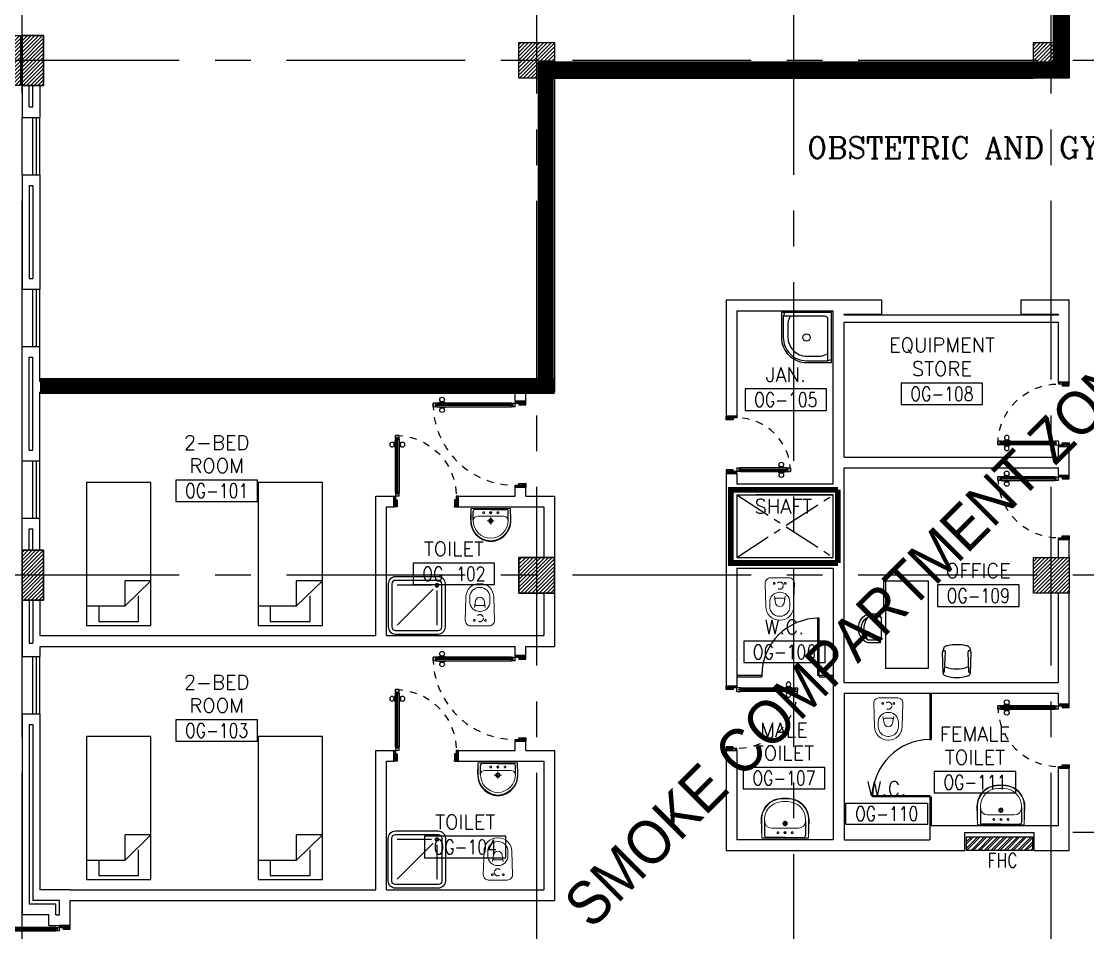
# Model space of a CAD drawing. Extents: x 276011.4 to 276105.3, y 57291.9 to 57371.4.
# Drawn here: x 276062.41 to 276077.32, y 57308.16 to 57320.91 of the extents above; entities that cross this region are included whole.
import ezdxf
from ezdxf.enums import TextEntityAlignment as Align

# ---------------------------------------------------------------- set-up
doc = ezdxf.new("R2010")
doc.units = 0
doc.header["$MEASUREMENT"] = 0
for name, pattern in [('CENTER2', [1.125, 0.75, -0.125, 0.125, -0.125]), ('CENTERX2', [4, 2.5, -0.5, 0.5, -0.5]), ('DASHED', [0.75, 0.5, -0.25]), ('HIDDEN', [0.375, 0.25, -0.125]), ('HIDDEN2', [0.1875, 0.125, -0.0625])]:
    doc.linetypes.add(name, pattern=pattern)
doc.layers.get('0').update_dxf_attribs({"linetype": 'CONTINUOUS'})
for name, color, linetype in [('AXES', 11, 'CENTERX2'), ('COL', 5, 'CONTINUOUS'), ('DOOR', 7, 'CONTINUOUS'), ('FHC', 2, 'CONTINUOUS'), ('FireCompart', 7, 'DASHED'), ('firezone', 4, 'CONTINUOUS'), ('FIX', 3, 'CONTINUOUS'), ('FMCHAIR', 5, 'CONTINUOUS'), ('FMDESK', 4, 'CONTINUOUS'), ('FUR', 4, 'CONTINUOUS'), ('HAT', 8, 'CONTINUOUS'), ('INSUL', 4, 'CONTINUOUS'), ('NON-MEDICAL', 5, 'CONTINUOUS'), ('PART', 9, 'CONTINUOUS'), ('RM-BOX', 4, 'CONTINUOUS'), ('RM-NAME', 2, 'CONTINUOUS'), ('RM-NO', 2, 'CONTINUOUS'), ('SHAFT', 3, 'CONTINUOUS'), ('TXT1', 2, 'CONTINUOUS'), ('WALL', 2, 'CONTINUOUS'), ('WIN', 3, 'CONTINUOUS')]:
    doc.layers.add(name, color=color, linetype=linetype)
doc.styles.add('ROMANC', font='romanc', dxfattribs={"height": 0.1})
doc.styles.add('ROMANS', font='ROMANS.shx', dxfattribs={"width": 0.6})
doc.styles.get("Standard").update_dxf_attribs({"font": 'TXT.shx'})
doc.styles.add('TTXT', font='swisse.ttf', dxfattribs={"width": 0.6})
doc.linetypes.add('SMOKE', pattern='A,0.5,-0.2,["SMOKE",Standard,S=0.1,R=0,X=-0.1,Y=-0.05],-0.5', length=1.2)

# ---------------------------------------------------------------- blocks, each defined once
blk = doc.blocks.new('*X607')
at = {"color": 0}
for p, q in [((227929, 132681), (228397, 133150)), ((227929, 132734), (228344, 133150)), ((227929, 132787), (228291, 133150)), ((227929, 132840), (228238, 133150)), ((227929, 132893), (228185, 133150)), ((227929, 132946), (228132, 133150)), ((227929, 132999), (228079, 133150)), ((227929, 133053), (228026, 133150)), ((227929, 133106), (227973, 133150)), ((227950, 132650), (228429, 133128)), ((228003, 132650), (228429, 133075)), ((228056, 132650), (228429, 133022)), ((228109, 132650), (228429, 132969)), ((228162, 132650), (228429, 132916)), ((228215, 132650), (228429, 132863)), ((228268, 132650), (228429, 132810)), ((228321, 132650), (228429, 132757)), ((228374, 132650), (228429, 132704))]:
    blk.add_line(p, q, dxfattribs=at)
blk = doc.blocks.new('COL50')
at = {"layer": 'COL'}
blk.add_lwpolyline([(-250, 250), (-250, -250), (250, -250), (250, 250)], close=True, dxfattribs=at)
blk = doc.blocks.new('*X603')
at = {"color": 0}
for p, q in [((227929, 139894), (228385, 140350)), ((227929, 139947), (228331, 140350)), ((227929, 140000), (228278, 140350)), ((227929, 140053), (228225, 140350)), ((227929, 140106), (228172, 140350)), ((227929, 140159), (228119, 140350)), ((227929, 140212), (228066, 140350)), ((227929, 140265), (228013, 140350)), ((227929, 140318), (227960, 140350)), ((227938, 139850), (228429, 140341)), ((227991, 139850), (228429, 140288)), ((228044, 139850), (228429, 140235)), ((228097, 139850), (228429, 140182)), ((228150, 139850), (228429, 140129)), ((228203, 139850), (228429, 140076)), ((228256, 139850), (228429, 140023)), ((228309, 139850), (228429, 139969)), ((228362, 139850), (228429, 139916)), ((228415, 139850), (228429, 139863))]:
    blk.add_line(p, q, dxfattribs=at)
blk = doc.blocks.new('DESK-O')
for p, q in [((0, 0), (1, 0)), ((0, -1), (0, 0)), ((1, 0), (1, -1)), ((1, -1), (0, -1)), ((1, -1.05), (0.65, -1.05))]:
    blk.add_line(p, q)
blk = doc.blocks.new('RM1')
at = {"layer": 'RM-BOX'}
blk.add_lwpolyline([(570, -200), (-570, -200), (-570, -500), (570, -500)], close=True, dxfattribs=at)
at = {"layer": 'RM-NAME', "style": 'ROMANS'}
for tag, p in [('ROOMNAME1', (0, 324)), ('ROOMNAME2', (0, 0))]:
    blk.add_attdef(tag, text='', height=200, dxfattribs=at).set_placement(p, align=Align.MIDDLE)
at = {"layer": 'RM-NO', "style": 'ROMANS', "width": 0.8}
blk.add_attdef('ROOMNO', text='', height=200, dxfattribs=at).set_placement((0, -350), align=Align.MIDDLE)
blk = doc.blocks.new('CHR2')
for p, q in [((-0.947, 0.386), (-0.937, 0.42)), ((-0.861, 0.48), (-0.229, 0.5)), ((-0.836, 0.425), (-0.836, 0.475)), ((-0.834, 0.423), (-0.215, 0.396)), ((-0.183, 0.469), (-0.183, 0.436)), ((-0.947, -0.386), (-0.937, -0.42)), ((-0.861, -0.48), (-0.223, -0.499)), ((-0.836, -0.425), (-0.836, -0.481)), ((-0.834, -0.423), (-0.215, -0.396)), ((-0.183, -0.469), (-0.183, -0.436))]:
    blk.add_line(p, q)
for centre, radius, start, end in [((0.442, 0), 1.442, 164.4748, 195.5252), ((-0.857, 0.397), 0.0833, 92.5404, 163.5801), ((-0.834, 0.425), 0.00208, 180, 267.4596), ((0.516, 0), 1.253, 161.5812, 198.4188), ((-0.219, 0.466), 0.0359, 3.8781, 106.7041), ((-0.214, 0.428), 0.0319, 268.1708, 14.5154), ((-0.184, 0.325), 0.154, 359.6456, 90.3755), ((-1.747, 0), 1.747, 349.2995, 10.7005), ((-0.857, -0.397), 0.0833, 196.4199, 267.4596), ((-0.834, -0.425), 0.00208, 92.5404, 180), ((-0.215, -0.468), 0.0316, 255.3205, 359.2331), ((-0.214, -0.428), 0.0319, 345.4846, 91.8292), ((-0.184, -0.325), 0.154, 269.6202, 0.3544)]:
    blk.add_arc(centre, radius, start, end)
blk = doc.blocks.new('CHR3')
for p, q in [((-0.039, 0.5), (-0.558, 0.5)), ((-0.05, 0.412), (-0.558, 0.412)), ((-0.039, 0.5), (-0.039, 0.412)), ((0, 0.362), (0, -0.362)), ((-0.05, -0.412), (-0.558, -0.412)), ((-0.039, -0.5), (-0.553, -0.5)), ((-0.039, -0.411), (-0.039, -0.5))]:
    blk.add_line(p, q)
for centre, radius, start, end in [((-0.497, 0), 0.503, 97.0495, 263.5769), ((-0.446, 0), 0.427, 105.249, 254.751), ((-0.212, 0), 0.538, 130.0756, 229.9244), ((-0.05, 0.362), 0.05, 0, 90), ((-0.05, -0.362), 0.05, 270, 0)]:
    blk.add_arc(centre, radius, start, end)
blk = doc.blocks.new('*X608')
at = {"color": 0}
for p, q in [((235129, 132669), (235610, 133150)), ((235129, 132722), (235556, 133150)), ((235129, 132775), (235503, 133150)), ((235129, 132828), (235450, 133150)), ((235129, 132881), (235397, 133150)), ((235129, 132934), (235344, 133150)), ((235129, 132987), (235291, 133150)), ((235129, 133040), (235238, 133150)), ((235129, 133093), (235185, 133150)), ((235163, 132650), (235629, 133116)), ((235216, 132650), (235629, 133063)), ((235269, 132650), (235629, 133010)), ((235322, 132650), (235629, 132957)), ((235375, 132650), (235629, 132904)), ((235428, 132650), (235629, 132851)), ((235481, 132650), (235629, 132798)), ((235534, 132650), (235629, 132745)), ((235587, 132650), (235629, 132691))]:
    blk.add_line(p, q, dxfattribs=at)
blk = doc.blocks.new('*X602')
at = {"color": 0}
for p, q in [((235129, 139881), (235597, 140350)), ((235129, 139934), (235544, 140350)), ((235129, 139987), (235491, 140350)), ((235129, 140040), (235438, 140350)), ((235129, 140093), (235385, 140350)), ((235129, 140146), (235332, 140350)), ((235129, 140199), (235279, 140350)), ((235129, 140253), (235226, 140350)), ((235129, 140306), (235173, 140350)), ((235150, 139850), (235629, 140328)), ((235203, 139850), (235629, 140275)), ((235256, 139850), (235629, 140222)), ((235309, 139850), (235629, 140169)), ((235362, 139850), (235629, 140116)), ((235415, 139850), (235629, 140063)), ((235468, 139850), (235629, 140010)), ((235521, 139850), (235629, 139957)), ((235574, 139850), (235629, 139904))]:
    blk.add_line(p, q, dxfattribs=at)
blk = doc.blocks.new('DOOR100')
at = {"layer": 'DOOR', "color": 0, "linetype": 'ByBlock'}
for p, q in [((-82, 1205), (-91, 1205)), ((-91, 1205), (-91, 1140)), ((-75, 1218), (-82, 1218)), ((-82, 1128), (-82, 1218)), ((-82, 1205), (-82, 1140)), ((-25, 1300), (-75, 1300)), ((-75, 1300), (-25, 1300)), ((-75, 1250), (-75, 1300)), ((-58, 1250), (-75, 1250)), ((-42, 1270), (-58, 1270)), ((-58, 1250), (-58, 1270)), ((-42, 1250), (-42, 1270)), ((-25, 1250), (-42, 1250)), ((-25, 1250), (-25, 1300)), ((-25, 1218), (-18, 1218)), ((-18, 1128), (-18, 1218)), ((-18, 1205), (-9, 1205)), ((-18, 1205), (-18, 1140)), ((-9, 1205), (-9, 1140)), ((-82, 1140), (-91, 1140)), ((-75, 1128), (-82, 1128)), ((-25, 1128), (-18, 1128)), ((-18, 1140), (-9, 1140)), ((-1200, 0), (-1200, 150)), ((-1200, 150), (-1175, 150)), ((-1200, 150), (-1200, 0)), ((-1175, 150), (-1175, 100)), ((-75, 200), (-58, 200)), ((-75, 150), (-75, 200)), ((-75, 150), (-25, 150)), ((-58, 200), (-58, 180)), ((-58, 180), (-42, 180)), ((-42, 200), (-25, 200)), ((-42, 180), (-42, 200)), ((-25, 200), (-25, 150)), ((0, 150), (-25, 150)), ((-25, 150), (-25, 100)), ((0, 150), (0, 0)), ((-1150, 0), (-1200, 0)), ((-1175, 100), (-1150, 100)), ((-1150, 100), (-1150, 0)), ((-50, 100), (-50, 0)), ((-25, 100), (-50, 100)), ((-50, 0), (0, 0))]:
    blk.add_line(p, q, dxfattribs=at)
at = {"layer": 'DOOR', "linetype": 'ByBlock'}
for p, q in [((-75, 1250), (-75, 200)), ((-58, 200), (-58, 1250)), ((-42, 200), (-42, 1250)), ((-25, 200), (-25, 1250)), ((0, 0), (0, 150))]:
    blk.add_line(p, q, dxfattribs=at)
at = {"layer": 'DOOR', "color": 9, "linetype": 'ByBlock'}
for p, q in [((-1150, 0), (-1200, 114)), ((-1150, 0), (-1200, 40)), ((-1150, 0), (-1163, 100)), ((-50, 0), (0, 114)), ((-50, 0), (-37, 100)), ((-50, 0), (0, 40))]:
    blk.add_line(p, q, dxfattribs=at)
at = {"layer": 'DOOR', "color": 0, "linetype": 'ByBlock'}
for centre in [(-124, 1173), (24, 1173)]:
    blk.add_circle(centre, 32.4, dxfattribs=at)
at = {"layer": 'DOOR', "linetype": 'HIDDEN', "ltscale": 0.5}
blk.add_arc((-25, 150), 1150, 90, 180.0001, dxfattribs=at)
at = {"layer": 'DOOR', "color": 9, "linetype": 'ByBlock'}
for centre, radius, start, end in [((-1150, 0), 154, 103.7142, 108.8947), ((-50, 0), 154, 71.1053, 76.2858), ((-1150, 0), 134, 100.72, 111.8402), ((-1150, 0), 94.4, 90, 121.9818), ((-1150, 0), 74.4, 90, 132.2236), ((-1150, 0), 54.4, 90, 156.7926), ((-1150, 0), 34.4, 90, 180), ((-1150, 0), 14.4, 90, 180), ((-50, 0), 94.4, 58.0182, 90), ((-50, 0), 74.4, 47.7764, 90), ((-50, 0), 54.4, 23.2074, 90), ((-50, 0), 34.4, 0, 90), ((-50, 0), 14.4, 0, 90), ((-50, 0), 134, 68.1598, 79.28), ((-50, 0), 114, 64.0838, 77.3774)]:
    blk.add_arc(centre, radius, start, end, dxfattribs=at)
blk = doc.blocks.new('DOOR90')
at = {"layer": 'DOOR', "color": 0, "linetype": 'ByBlock'}
for p, q in [((-150, 0), (-150, -25)), ((-150, 0), (0, 0)), ((0, -50), (0, 0)), ((-1000, -25), (-1000, -75)), ((-1000, -75), (-1000, -25)), ((-950, -25), (-1000, -25)), ((-950, -75), (-1000, -75)), ((-970, -42), (-970, -58)), ((-950, -42), (-970, -42)), ((-950, -58), (-970, -58)), ((-950, -25), (-950, -42)), ((-950, -58), (-950, -75)), ((-918, -25), (-918, -18)), ((-828, -18), (-918, -18)), ((-918, -75), (-918, -82)), ((-828, -82), (-918, -82)), ((-905, -18), (-905, -9)), ((-905, -9), (-840, -9)), ((-905, -18), (-840, -18)), ((-905, -82), (-905, -91)), ((-905, -82), (-840, -82)), ((-905, -91), (-840, -91)), ((-840, -18), (-840, -9)), ((-840, -82), (-840, -91)), ((-828, -25), (-828, -18)), ((-828, -75), (-828, -82)), ((-200, -42), (-200, -25)), ((-200, -25), (-150, -25)), ((-180, -42), (-200, -42)), ((-200, -75), (-200, -58)), ((-200, -58), (-180, -58)), ((-150, -75), (-200, -75)), ((-180, -58), (-180, -42)), ((-150, -75), (-150, -25)), ((-150, -25), (-100, -25)), ((-100, -25), (-100, -50)), ((-100, -50), (0, -50)), ((-150, -900), (-150, -875)), ((-150, -875), (-100, -875)), ((-100, -850), (0, -850)), ((-100, -875), (-100, -850)), ((0, -850), (0, -900)), ((0, -900), (-150, -900)), ((-150, -900), (0, -900))]:
    blk.add_line(p, q, dxfattribs=at)
at = {"layer": 'DOOR', "color": 9, "linetype": 'ByBlock'}
for p, q in [((0, -50), (-114, 0)), ((0, -50), (-40, 0)), ((0, -50), (-100, -37)), ((0, -850), (-114, -900)), ((0, -850), (-100, -863)), ((0, -850), (-40, -900))]:
    blk.add_line(p, q, dxfattribs=at)
at = {"layer": 'DOOR', "linetype": 'ByBlock'}
for p, q in [((-200, -25), (-950, -25)), ((-200, -42), (-950, -42)), ((-200, -58), (-950, -58)), ((-950, -75), (-200, -75))]:
    blk.add_line(p, q, dxfattribs=at)
at = {"layer": 'DOOR', "color": 0, "linetype": 'ByBlock'}
for centre in [(-873, 24), (-873, -124)]:
    blk.add_circle(centre, 32.4, dxfattribs=at)
at = {"layer": 'DOOR', "color": 9, "linetype": 'ByBlock'}
for centre, radius, start, end in [((0, -50), 154, 161.1053, 166.2858), ((0, -50), 134, 158.1598, 169.28), ((0, -50), 94.4, 148.0182, 180), ((0, -50), 74.4, 137.7764, 180), ((0, -50), 114, 154.0838, 167.3774), ((0, -50), 54.4, 113.2074, 180), ((0, -50), 34.4, 90, 180), ((0, -50), 14.4, 90, 180), ((0, -850), 154, 193.7142, 198.8947), ((0, -850), 134, 190.72, 201.8402), ((0, -850), 94.4, 180, 211.9818), ((0, -850), 74.4, 180, 222.2236), ((0, -850), 54.4, 180, 246.7926), ((0, -850), 34.4, 180, 270), ((0, -850), 14.4, 180, 270)]:
    blk.add_arc(centre, radius, start, end, dxfattribs=at)
at = {"layer": 'DOOR', "linetype": 'HIDDEN', "ltscale": 0.5}
blk.add_arc((-150, -25), 850, 180, 270, dxfattribs=at)
blk = doc.blocks.new('DOOR80')
at = {"layer": 'DOOR', "color": 0, "linetype": 'ByBlock'}
for p, q in [((-30, 900), (-80, 900)), ((-80, 900), (-30, 900)), ((-80, 850), (-80, 900)), ((-30, 850), (-30, 900)), ((-87, 805), (-96, 805)), ((-96, 805), (-96, 740)), ((-80, 818), (-87, 818)), ((-87, 728), (-87, 818)), ((-87, 805), (-87, 740)), ((-63, 850), (-80, 850)), ((-47, 870), (-63, 870)), ((-63, 850), (-63, 870)), ((-47, 850), (-47, 870)), ((-30, 850), (-47, 850)), ((-30, 818), (-22, 818)), ((-22, 728), (-22, 818)), ((-22, 805), (-13, 805)), ((-22, 805), (-22, 740)), ((-13, 805), (-13, 740)), ((-87, 740), (-96, 740)), ((-80, 728), (-87, 728)), ((-30, 728), (-22, 728)), ((-22, 740), (-13, 740)), ((-805, 0), (-805, 150)), ((-805, 150), (-780, 150)), ((-805, 150), (-805, 0)), ((-780, 150), (-780, 100)), ((-80, 200), (-63, 200)), ((-80, 150), (-80, 200)), ((-80, 150), (-30, 150)), ((-63, 200), (-63, 180)), ((-63, 180), (-47, 180)), ((-47, 200), (-30, 200)), ((-47, 180), (-47, 200)), ((-30, 200), (-30, 150)), ((-5, 150), (-30, 150)), ((-30, 150), (-30, 100)), ((-5, 150), (-5, 0)), ((-755, 0), (-805, 0)), ((-780, 100), (-755, 100)), ((-755, 100), (-755, 0)), ((-55, 100), (-55, 0)), ((-30, 100), (-55, 100)), ((-55, 0), (-5, 0))]:
    blk.add_line(p, q, dxfattribs=at)
at = {"layer": 'DOOR', "linetype": 'ByBlock'}
for p, q in [((-80, 850), (-80, 200)), ((-63, 200), (-63, 850)), ((-47, 200), (-47, 850)), ((-30, 200), (-30, 850)), ((-5, 0), (-5, 150))]:
    blk.add_line(p, q, dxfattribs=at)
at = {"layer": 'DOOR', "color": 9, "linetype": 'ByBlock'}
for p, q in [((-755, 0), (-805, 114)), ((-755, 0), (-805, 40)), ((-755, 0), (-768, 100)), ((-55, 0), (-5, 114)), ((-55, 0), (-41, 100)), ((-55, 0), (-5, 40))]:
    blk.add_line(p, q, dxfattribs=at)
at = {"layer": 'DOOR', "color": 0, "linetype": 'ByBlock'}
for centre in [(-128, 773), (19, 773)]:
    blk.add_circle(centre, 32.4, dxfattribs=at)
at = {"layer": 'DOOR', "linetype": 'HIDDEN', "ltscale": 0.5}
blk.add_arc((-30, 150), 750, 90, 180, dxfattribs=at)
at = {"layer": 'DOOR', "color": 9, "linetype": 'ByBlock'}
for centre, radius, start, end in [((-755, 0), 154, 103.7142, 108.8947), ((-55, 0), 154, 71.1053, 76.2858), ((-755, 0), 134, 100.72, 111.8402), ((-755, 0), 94.4, 90, 121.9818), ((-755, 0), 74.4, 90, 132.2236), ((-755, 0), 54.4, 90, 156.7926), ((-755, 0), 34.4, 90, 180), ((-755, 0), 14.4, 90, 180), ((-55, 0), 94.4, 58.0182, 90), ((-55, 0), 74.4, 47.7764, 90), ((-55, 0), 54.4, 23.2074, 90), ((-55, 0), 34.4, 0, 90), ((-55, 0), 14.4, 0, 90), ((-55, 0), 134, 68.1598, 79.28), ((-55, 0), 114, 64.0838, 77.3774)]:
    blk.add_arc(centre, radius, start, end, dxfattribs=at)
blk = doc.blocks.new('C11')
at = {"layer": 'HAT'}
h = blk.add_hatch(dxfattribs=at)
h.set_pattern_fill('ANSI31', color=256, scale=300, style=0)
h.set_pattern_definition([(45, (-248556.182, -75061.005), (-26.5165043, 26.5165043), [])])
h.paths.add_polyline_path([(300, 700), (0, 700), (0, 350), (300, 350)])
h.paths.add_polyline_path([(300, 350), (0, 350), (0, 0), (300, 0)])
at = {"layer": 'COL'}
blk.add_lwpolyline([(300, 700), (300, 0), (0, 0), (0, 700)], close=True, dxfattribs=at)
blk = doc.blocks.new('C11D')
at = {"layer": 'COL', "linetype": 'ByBlock'}
for p in [(-320, 0), (0, 0)]:
    blk.add_blockref('C11', p, dxfattribs=at)
blk = doc.blocks.new('LAV-003')
at = {"layer": 'FIX', "linetype": 'Continuous', "lineweight": 20}
for p, q in [((-328, -285), (-328, -25)), ((327, -285), (327, -25)), ((-288, -285), (-288, -265)), ((0, -165), (-188, -165)), ((0, -165), (187, -165)), ((287, -285), (287, -265)), ((0, -535), (-38, -535)), ((0, -575), (-38, -575)), ((0, -535), (37, -535)), ((0, -575), (37, -575))]:
    blk.add_line(p, q, dxfattribs=at)
at = {"layer": 'FIX', "linetype": 'ByBlock'}
blk.add_line((-328, -25), (327, -25), dxfattribs=at)
at = {"layer": 'FIX', "linetype": 'ByBlock', "ltscale": 0.3}
for p, q in [((-288, -265), (-288, -60)), ((0, -35), (-262, -35)), ((0, -35), (262, -35)), ((287, -265), (287, -60))]:
    blk.add_line(p, q, dxfattribs=at)
at = {"layer": 'FIX', "lineweight": 20}
for p, q in [((-16, -101), (15, -101)), ((0, -85), (0, -116))]:
    blk.add_line(p, q, dxfattribs=at)
at = {"layer": 'FIX', "linetype": 'DASHED', "lineweight": 20, "ltscale": 0.04}
for p, q in [((-36, -230), (37, -230)), ((0, -194), (0, -266))]:
    blk.add_line(p, q, dxfattribs=at)
at = {"layer": 'FIX', "linetype": 'Continuous', "lineweight": 20}
blk.add_lwpolyline([(295, -25), (0, -25), (-328, -25), (-335, -285, 0.414214), (-38, -582), (0, -582), (37, -582, 0.414214), (334, -285), (327, -25), (0, -25)], format="xyb", dxfattribs=at)
at = {"layer": 'FIX', "linetype": 'HIDDEN', "lineweight": 20, "ltscale": 0.05}
for centre in [(-100, -101), (100, -101)]:
    blk.add_circle(centre, 12.4, dxfattribs=at)
at = {"layer": 'FIX', "lineweight": 20}
for centre, radius in [((0, -101), 15.5), ((0, -230), 29.5), ((0, -230), 22.5)]:
    blk.add_circle(centre, radius, dxfattribs=at)
at = {"layer": 'FIX', "linetype": 'ByBlock', "ltscale": 0.3}
for centre, start, end in [((-262, -60), 90, 180), ((262, -60), 0, 90)]:
    blk.add_arc(centre, 25, start, end, dxfattribs=at)
at = {"layer": 'FIX', "linetype": 'Continuous', "lineweight": 20}
for centre, radius, start, end in [((-38, -285), 290, 180, 270), ((-188, -265), 100, 90, 180), ((-38, -285), 250, 180, 270), ((37, -285), 250, 270, 0), ((37, -285), 290, 270, 0), ((187, -265), 100, 0, 90)]:
    blk.add_arc(centre, radius, start, end, dxfattribs=at)
blk = doc.blocks.new('A$C272A55A0')
at = {"layer": 'DOOR', "color": 0, "linetype": 'ByBlock'}
for p, q in [((0, 900), (0, 1050)), ((50, 1050), (0, 1050)), ((50, 950), (50, 1050)), ((1750, 950), (1750, 1050)), ((1750, 1050), (1800, 1050)), ((1800, 1050), (1800, 900)), ((0, 900), (25, 900)), ((25, 950), (50, 950)), ((25, 900), (25, 950)), ((75, 900), (25, 900)), ((25, 850), (25, 900)), ((75, 900), (75, 850)), ((1725, 900), (1775, 900)), ((1725, 900), (1725, 850)), ((1775, 950), (1750, 950)), ((1775, 900), (1775, 950)), ((1800, 900), (1775, 900)), ((1775, 850), (1775, 900)), ((42, 850), (25, 850)), ((58, 870), (42, 870)), ((42, 870), (42, 850)), ((58, 850), (58, 870)), ((75, 850), (58, 850)), ((1725, 850), (1742, 850)), ((1742, 870), (1758, 870)), ((1742, 850), (1742, 870)), ((1758, 870), (1758, 850)), ((1758, 850), (1775, 850)), ((1718, 160), (1709, 160)), ((1709, 95), (1709, 160)), ((1725, 173), (1718, 173)), ((1718, 173), (1718, 83)), ((1718, 95), (1718, 160)), ((1775, 173), (1782, 173)), ((1782, 173), (1782, 83)), ((1782, 160), (1791, 160)), ((1782, 95), (1782, 160)), ((1791, 95), (1791, 160)), ((25, 50), (42, 50)), ((25, 50), (25, 0)), ((25, 0), (75, 0)), ((75, 0), (25, 0)), ((42, 50), (42, 30)), ((42, 30), (58, 30)), ((58, 50), (75, 50)), ((58, 50), (58, 30)), ((75, 50), (75, 0)), ((1718, 95), (1709, 95)), ((1725, 83), (1718, 83)), ((1742, 50), (1725, 50)), ((1725, 50), (1725, 0)), ((1775, 0), (1725, 0)), ((1725, 0), (1775, 0)), ((1742, 50), (1742, 30)), ((1758, 30), (1742, 30)), ((1775, 50), (1758, 50)), ((1758, 50), (1758, 30)), ((1775, 83), (1782, 83)), ((1775, 50), (1775, 0)), ((1782, 95), (1791, 95))]:
    blk.add_line(p, q, dxfattribs=at)
at = {"layer": 'DOOR', "color": 9, "linetype": 'ByBlock'}
for p, q in [((50, 1050), (0, 1010)), ((50, 1050), (0, 937)), ((50, 1050), (37, 950)), ((1750, 1050), (1800, 1010)), ((1750, 1050), (1800, 937)), ((1750, 1050), (1763, 950))]:
    blk.add_line(p, q, dxfattribs=at)
at = {"layer": 'DOOR', "linetype": 'ByBlock'}
for p, q in [((25, 850), (25, 50)), ((42, 850), (42, 50)), ((58, 850), (58, 50)), ((75, 50), (75, 850)), ((1725, 50), (1725, 850)), ((1742, 850), (1742, 50)), ((1758, 850), (1758, 50)), ((1775, 850), (1775, 50))]:
    blk.add_line(p, q, dxfattribs=at)
at = {"layer": 'DOOR', "color": 0, "linetype": 'ByBlock'}
for centre in [(1676, 128), (1824, 128)]:
    blk.add_circle(centre, 32.4, dxfattribs=at)
at = {"layer": 'DOOR', "color": 9, "linetype": 'ByBlock'}
for centre, radius, start, end in [((50, 1050), 34.4, 180, 270), ((50, 1050), 14.4, 180, 270), ((1750, 1050), 14.4, 270, 0), ((1750, 1050), 34.4, 270, 0), ((50, 1050), 54.4, 203.2074, 270), ((50, 1050), 74.4, 227.7764, 270), ((50, 1050), 94.4, 238.0182, 270), ((50, 1050), 114, 244.0838, 257.3774), ((50, 1050), 134, 248.1598, 259.28), ((50, 1050), 154, 251.1053, 256.2858), ((1750, 1050), 54.4, 270, 336.7926), ((1750, 1050), 74.4, 270, 312.2236), ((1750, 1050), 94.4, 270, 301.9818), ((1750, 1050), 114, 282.6226, 295.9162), ((1750, 1050), 134, 280.72, 291.8402), ((1750, 1050), 154, 283.7142, 288.8947)]:
    blk.add_arc(centre, radius, start, end, dxfattribs=at)
at = {"layer": 'DOOR', "linetype": 'HIDDEN', "ltscale": 0.5}
for centre, start, end in [((50, 851), 268.3174, 3.2965), ((1750, 851), 176.7035, 271.6826)]:
    blk.add_arc(centre, 851, start, end, dxfattribs=at)
at = {"layer": 'WALL', "linetype": 'ByBlock'}
blk.add_line((1800, 900), (1800, 1050), dxfattribs=at)
blk = doc.blocks.new('LAV1')
at = {"layer": 'FIX', "linetype": 'ByBlock', "ltscale": 0.3}
for p, q in [((-280, 210), (-275, 50)), ((-245, 210), (-245, 85)), ((245, 210), (245, 85)), ((280, 210), (275, 50)), ((0, 60), (-220, 60)), ((0, 60), (220, 60))]:
    blk.add_line(p, q, dxfattribs=at)
at = {"layer": 'FIX', "linetype": 'Continuous', "lineweight": 20}
for p, q in [((-275, 210), (-275, 50)), ((0, 155), (-181, 155)), ((0, 155), (181, 155)), ((275, 210), (275, 50)), ((0, 50), (-275, 50)), ((0, 50), (-252, 50)), ((0, 50), (252, 50)), ((0, 50), (275, 50))]:
    blk.add_line(p, q, dxfattribs=at)
at = {"layer": 'FIX', "linetype": 'DASHED', "lineweight": 20, "ltscale": 0.05}
for p, q in [((50, 220), (-50, 220)), ((0, 170), (0, 270)), ((0, 170), (0, 270))]:
    blk.add_line(p, q, dxfattribs=at)
at = {"layer": 'FIX', "lineweight": 20}
for p, q in [((16, 107), (-15, 107)), ((0, 92), (0, 123))]:
    blk.add_line(p, q, dxfattribs=at)
for centre, radius in [((0, 220), 29.5), ((0, 220), 22.5), ((0, 107), 15.5)]:
    blk.add_circle(centre, radius, dxfattribs=at)
at = {"layer": 'FIX', "linetype": 'HIDDEN', "lineweight": 20, "ltscale": 0.05}
for centre in [(-100, 107), (100, 107)]:
    blk.add_circle(centre, 12.4, dxfattribs=at)
at = {"layer": 'FIX', "linetype": 'ByBlock', "ltscale": 0.3}
for centre, radius, start, end in [((7, 220), 287, 91.3776, 182.0064), ((-7, 220), 287, 357.9936, 88.6224), ((-220, 85), 24.9, 179.7021, 269.9486), ((220, 85), 24.9, 270.0514, 0.2979)]:
    blk.add_arc(centre, radius, start, end, dxfattribs=at)
at = {"layer": 'FIX', "linetype": 'Continuous', "lineweight": 20}
for centre, radius, start, end in [((8, 217), 283, 91.6988, 181.351), ((8, 212), 253, 91.7328, 180.4884), ((-8, 217), 283, 358.649, 88.3012), ((-8, 212), 253, 359.5116, 88.2672), ((-179, 222), 66.9, 190.2006, 268.0786), ((179, 222), 66.9, 271.9214, 349.7994)]:
    blk.add_arc(centre, radius, start, end, dxfattribs=at)
blk = doc.blocks.new('SHR1')
at = {"layer": 'FIX'}
for p, q in [((-196, 196), (-700, 700)), ((-143, 218), (-143, 700)), ((-218, 143), (-700, 143))]:
    blk.add_line(p, q, dxfattribs=at)
for points in [[(-825, 125), (-825, 725, -0.414214), (-725, 825), (-125, 825, -0.414214), (-25, 725), (-25, 125, -0.414214), (-125, 25), (-725, 25, -0.414214)], [(-775, 125), (-775, 725, -0.414214), (-725, 775), (-125, 775, -0.414214), (-75, 725), (-75, 125, -0.414214), (-125, 75), (-725, 75, -0.414214)]]:
    blk.add_lwpolyline(points, format="xyb", close=True, dxfattribs=at)
for radius in [25, 15]:
    blk.add_circle((-143, 143), radius, dxfattribs=at)
blk = doc.blocks.new('WC1')
at = {"layer": 'FIX', "lineweight": 20}
for p, q in [((-210, 204), (-538, 194)), ((-727, 5), (-727, -5)), ((-674, 5), (-674, -5)), ((-534, 24), (-540, 0)), ((-540, 0), (-534, -24)), ((-475, 141), (-538, 141)), ((-395, 76), (-490, 60)), ((-339, 5), (-339, -5)), ((-538, -141), (-475, -141)), ((-490, -60), (-395, -76)), ((-538, -194), (-210, -204))]:
    blk.add_line(p, q, dxfattribs=at)
at = {"layer": 'FIX', "linetype": 'Continuous', "lineweight": 20}
blk.add_line((-420, -47), (-420, 45), dxfattribs=at)
at = {"layer": 'FIX', "lineweight": 20}
blk.add_lwpolyline([(-213, -204), (-210, -204, 0.414214), (-137, -131), (-137, 0), (-137, 131, 0.414214), (-210, 204)], format="xyb", dxfattribs=at)
at = {"layer": 'FIX', "linetype": 'HIDDEN2', "lineweight": 20, "ltscale": 0.3}
blk.add_circle((-245, 0), 49.8, dxfattribs=at)
at = {"layer": 'FIX', "linetype": 'HIDDEN', "lineweight": 20, "ltscale": 0.05}
for centre in [(-213, 78), (-213, -77)]:
    blk.add_circle(centre, 11.6, dxfattribs=at)
at = {"layer": 'FIX', "lineweight": 20}
for centre, radius, start, end in [((-538, 5), 189, 90, 180), ((-538, 5), 136, 90, 180), ((-473, -7), 68.2, 128.9242, 152.8468), ((-464, -18), 82, 108.496, 128.9242), ((-475, 5), 136, 360, 90), ((-538, -5), 189, 180, 270), ((-538, -5), 136, 180, 270), ((-473, 7), 68.2, 207.1532, 231.0758), ((-464, 18), 82, 231.0758, 251.504), ((-475, -5), 136, 270, 0)]:
    blk.add_arc(centre, radius, start, end, dxfattribs=at)
at = {"layer": 'FIX', "linetype": 'Continuous', "lineweight": 20}
for centre, start, end in [((-443, 46), 357.6662, 91.6121), ((-442, -46), 268.3879, 2.3338)]:
    blk.add_arc(centre, 22.3, start, end, dxfattribs=at)
blk = doc.blocks.new('JAN-001')
for p, q in [((730, -30), (30, -30)), ((30, -30), (30, -730)), ((80, -130), (80, -705)), ((705, -80), (130, -80)), ((610, -80), (635, -152)), ((688, -30), (704, -76)), ((705, -380), (705, -84)), ((730, -380), (730, -30)), ((640, -380), (640, -184)), ((30, -688), (76, -704)), ((30, -730), (380, -730)), ((80, -610), (152, -635)), ((84, -705), (380, -705)), ((184, -640), (380, -640))]:
    blk.add_line(p, q)
blk.add_circle((380, -380), 50)
for centre, radius, start, end in [((130, -130), 50, 90, 180), ((680, -84), 25, 0, 19.0039), ((540, -184), 100, 0, 19.0039), ((380, -380), 350, 270, 0), ((380, -380), 325, 270, 0), ((380, -380), 260, 270, 0), ((84, -680), 25, 250.9961, 270), ((184, -540), 100, 250.9961, 270)]:
    blk.add_arc(centre, radius, start, end)

msp = doc.modelspace()

# ---------------------------------------------------------------- hatches: boundary and pattern name
at = {"layer": 'FHC', "linetype": 'ByBlock', "ltscale": 0.3}
h = msp.add_hatch(dxfattribs=at)
h.set_pattern_fill('ANSI32', color=11, scale=0.175, style=0)
h.set_pattern_definition([(45, (275843.43413, 57278.26192), (-0.046403883, 0.046403883), []), (45, (275843.465067, 57278.26192), (-0.046403883, 0.046403883), [])])
h.paths.add_polyline_path([(276076.5503, 57309.3129), (276076.5503, 57309.5029), (276075.6303, 57309.5029), (276075.6303, 57309.3129)])
h.paths.add_polyline_path([(276075.4177, 57308.8918), (276075.4177, 57309.3126), (276075.6802, 57309.3126), (276075.6802, 57308.8918)], flags=9)

# ---------------------------------------------------------------- linework, layer by layer
at = {"layer": 'AXES'}
for p, q in [((276069.6155, 57291.8986), (276069.6155, 57370.7113)), ((276076.8155, 57291.8986), (276076.8155, 57370.7113)), ((276062.4155, 57291.8986), (276062.4155, 57370.3613)), ((276073.2155, 57298.7629), (276073.2155, 57357.5829)), ((276104.6155, 57320.3629), (276036.5755, 57320.3629)), ((276104.6155, 57320.3629), (276052.5255, 57320.3629)), ((276104.6155, 57313.1629), (276052.5255, 57313.1629)), ((276104.6155, 57309.5629), (276077.0655, 57309.5629))]:
    msp.add_line(p, q, dxfattribs=at)
at = {"layer": 'FHC', "color": 2, "linetype": 'ByBlock', "ltscale": 0.3}
msp.add_lwpolyline([(276075.6303, 57309.5029), (276076.5503, 57309.5029), (276076.5503, 57309.3129), (276075.6303, 57309.3129)], close=True, dxfattribs=at)
at = {"layer": 'FireCompart', "ltscale": 0.3, "const_width": 0.08}
for points in [[(276073.8288, 57313.334), (276072.3334, 57313.334), (276072.3334, 57314.3579), (276073.8288, 57314.3579)], [(276073.8288, 57313.334), (276073.8288, 57314.3579)]]:
    msp.add_lwpolyline(points, dxfattribs=at)
at = {"layer": 'firezone', "linetype": 'SMOKE', "const_width": 0.225}
for points in [[(276076.9488, 57320.1099), (276076.9488, 57326.3829)], [(276069.7418, 57315.777), (276069.7418, 57320.3629)], [(276069.8466, 57320.2359), (276077.0452, 57320.2359)], [(276062.6669, 57315.8104), (276069.8655, 57315.8104)]]:
    msp.add_lwpolyline(points, dxfattribs=at)
at = {"layer": 'FUR'}
for p, q in [((276064.2181, 57314.4616), (276063.3181, 57314.4616)), ((276063.3181, 57314.4616), (276063.3181, 57312.4616)), ((276064.2181, 57312.4616), (276064.2181, 57314.4616)), ((276066.6169, 57314.4616), (276065.7169, 57314.4616)), ((276065.7169, 57314.4616), (276065.7169, 57312.4616)), ((276066.6169, 57312.4616), (276066.6169, 57314.4616)), ((276063.857, 57312.7332), (276063.857, 57313.0866)), ((276064.2181, 57313.0866), (276063.857, 57313.0866)), ((276063.857, 57312.7332), (276064.2181, 57313.0866)), ((276066.2558, 57312.7332), (276066.2558, 57313.0866)), ((276066.6169, 57313.0866), (276066.2558, 57313.0866)), ((276066.2558, 57312.7332), (276066.6169, 57313.0866)), ((276064.0459, 57312.517), (276064.0459, 57312.8767)), ((276066.4448, 57312.517), (276066.4448, 57312.8767)), ((276063.3181, 57312.7332), (276063.857, 57312.7332)), ((276063.488, 57312.7332), (276063.488, 57312.517)), ((276065.7169, 57312.7332), (276066.2558, 57312.7332)), ((276065.8868, 57312.7332), (276065.8868, 57312.517)), ((276063.488, 57312.517), (276064.0459, 57312.517)), ((276065.8868, 57312.517), (276066.4448, 57312.517)), ((276063.3181, 57312.4616), (276064.2181, 57312.4616)), ((276065.7169, 57312.4616), (276066.6169, 57312.4616)), ((276064.2181, 57310.9066), (276063.3181, 57310.9066)), ((276063.3181, 57310.9066), (276063.3181, 57308.9066)), ((276064.2181, 57308.9066), (276064.2181, 57310.9066)), ((276066.6169, 57310.9066), (276065.7169, 57310.9066)), ((276065.7169, 57310.9066), (276065.7169, 57308.9066)), ((276066.6169, 57308.9066), (276066.6169, 57310.9066)), ((276063.857, 57309.1782), (276063.857, 57309.5316)), ((276064.2181, 57309.5316), (276063.857, 57309.5316)), ((276063.857, 57309.1782), (276064.2181, 57309.5316)), ((276066.2558, 57309.1782), (276066.2558, 57309.5316)), ((276066.6169, 57309.5316), (276066.2558, 57309.5316)), ((276066.2558, 57309.1782), (276066.6169, 57309.5316)), ((276064.0459, 57308.962), (276064.0459, 57309.3217)), ((276066.4448, 57308.962), (276066.4448, 57309.3217)), ((276063.3181, 57309.1782), (276063.857, 57309.1782)), ((276063.488, 57309.1782), (276063.488, 57308.962)), ((276065.7169, 57309.1782), (276066.2558, 57309.1782)), ((276065.8868, 57309.1782), (276065.8868, 57308.962)), ((276063.3181, 57308.9066), (276064.2181, 57308.9066)), ((276063.488, 57308.962), (276064.0459, 57308.962)), ((276065.7169, 57308.9066), (276066.6169, 57308.9066)), ((276065.8868, 57308.962), (276066.4448, 57308.962))]:
    msp.add_line(p, q, dxfattribs=at)
at = {"layer": 'INSUL'}
for p, q in [((276062.5155, 57319.7129), (276062.5155, 57320.0129)), ((276062.5655, 57319.7129), (276062.5655, 57320.0129)), ((276062.5155, 57319.7129), (276062.5655, 57319.7129)), ((276062.5155, 57318.6129), (276062.5155, 57317.3129)), ((276062.5155, 57318.6129), (276062.5655, 57318.6129)), ((276062.5655, 57318.6129), (276062.5655, 57317.3129)), ((276062.5155, 57317.3129), (276062.5655, 57317.3129)), ((276062.5155, 57314.9129), (276062.5155, 57316.2129)), ((276062.5155, 57316.2129), (276062.5655, 57316.2129)), ((276062.5655, 57314.9129), (276062.5655, 57316.2129)), ((276062.5155, 57314.9129), (276062.5655, 57314.9129)), ((276062.5155, 57313.8129), (276062.5655, 57313.8129)), ((276062.5155, 57313.5129), (276062.5155, 57313.8129)), ((276062.5655, 57313.5129), (276062.5655, 57313.8129)), ((276062.5155, 57312.8129), (276062.5155, 57312.2129)), ((276062.5655, 57312.8129), (276062.5655, 57312.2129)), ((276062.5155, 57312.2129), (276062.5655, 57312.2129)), ((276062.5155, 57311.0754), (276062.5655, 57311.0754)), ((276062.5155, 57311.0754), (276062.5155, 57308.5629)), ((276062.5655, 57311.0754), (276062.5655, 57308.6129)), ((276062.9405, 57308.6129), (276062.5655, 57308.6129)), ((276062.9405, 57308.4129), (276062.9405, 57308.6129)), ((276062.8905, 57308.5629), (276062.5155, 57308.5629)), ((276062.8905, 57308.4129), (276062.8905, 57308.5629)), ((276062.8905, 57308.4129), (276062.9405, 57308.4129))]:
    msp.add_line(p, q, dxfattribs=at)
at = {"layer": 'PART', "linetype": 'ByBlock'}
for p, q in [((276073.5655, 57312.5629), (276073.5455, 57312.5629)), ((276073.5455, 57312.5629), (276073.5455, 57311.7629)), ((276073.5655, 57311.7629), (276073.5655, 57312.5629)), ((276072.4155, 57311.7629), (276072.7655, 57311.7629)), ((276072.4155, 57311.7429), (276072.7655, 57311.7429)), ((276072.7655, 57311.7629), (276072.7655, 57311.7429)), ((276073.5455, 57311.7629), (276073.5655, 57311.7629)), ((276073.5655, 57311.7629), (276073.5655, 57311.7429)), ((276073.5655, 57311.7629), (276073.7655, 57311.7629)), ((276073.5655, 57311.7429), (276073.7655, 57311.7429)), ((276075.1155, 57311.5129), (276075.1155, 57310.8638)), ((276075.1355, 57311.5129), (276075.1355, 57310.8638)), ((276075.1155, 57310.8638), (276075.1355, 57310.8638)), ((276074.3155, 57310.0638), (276074.3155, 57310.0838)), ((276074.3155, 57310.0838), (276075.1155, 57310.0838)), ((276075.1155, 57310.0638), (276074.3155, 57310.0638)), ((276075.1155, 57310.0838), (276075.1155, 57310.0638)), ((276075.1155, 57310.0638), (276075.1355, 57310.0638)), ((276075.1155, 57310.0638), (276075.1155, 57309.6629)), ((276075.1355, 57310.0638), (276075.1355, 57309.6629))]:
    msp.add_line(p, q, dxfattribs=at)
for centre in [(276073.5655, 57311.7629), (276075.1155, 57310.0638)]:
    msp.add_arc(centre, 0.8, 90, 180, dxfattribs=at)
at = {"layer": 'WALL'}
for p, q in [((276076.9154, 57326.0629), (276076.9154, 57320.6129)), ((276077.0655, 57323.8879), (276077.0655, 57320.6129)), ((276062.4155, 57320.1129), (276062.4155, 57319.5629)), ((276062.6655, 57320.0129), (276062.6655, 57319.5629)), ((276062.4155, 57319.5629), (276062.6655, 57319.5629)), ((276062.4155, 57318.7629), (276062.4155, 57317.1629)), ((276062.4155, 57318.7629), (276062.6655, 57318.7629)), ((276062.6655, 57318.7629), (276062.6655, 57317.1629)), ((276062.4155, 57317.1629), (276062.6655, 57317.1629)), ((276072.2655, 57317.0129), (276074.439, 57317.0129)), ((276072.2655, 57317.0129), (276072.2655, 57315.3879)), ((276074.439, 57317.0129), (276074.439, 57316.8129)), ((276076.389, 57317.0129), (276077.0655, 57317.0129)), ((276076.389, 57317.0129), (276076.389, 57316.8129)), ((276077.0655, 57315.8629), (276077.0655, 57317.0129)), ((276072.4155, 57316.8629), (276072.4155, 57315.3879)), ((276072.4155, 57316.8629), (276073.7655, 57316.8629)), ((276073.7655, 57314.4379), (276073.7655, 57316.8629)), ((276073.9155, 57316.8129), (276074.439, 57316.8129)), ((276073.9155, 57316.8029), (276073.9155, 57316.8129)), ((276076.389, 57316.8129), (276076.9155, 57316.8129)), ((276076.9155, 57316.8029), (276076.9155, 57316.8129)), ((276073.9155, 57316.8029), (276076.9155, 57316.8029)), ((276073.9155, 57314.8129), (276073.9155, 57316.7029)), ((276073.9155, 57316.7029), (276076.9155, 57316.7029)), ((276076.9155, 57315.8629), (276076.9155, 57316.7029)), ((276062.4155, 57314.7629), (276062.4155, 57316.3629)), ((276062.4155, 57316.3629), (276062.6655, 57316.3629)), ((276062.6655, 57315.8729), (276062.6655, 57316.3629)), ((276076.9155, 57315.8629), (276077.0655, 57315.8629)), ((276062.6655, 57314.7629), (276062.6655, 57315.7229)), ((276072.2655, 57315.3879), (276072.4155, 57315.3879)), ((276076.9155, 57314.8129), (276076.9155, 57314.9629)), ((276076.9155, 57314.9629), (276077.0655, 57314.9629)), ((276077.0655, 57314.5629), (276077.0655, 57314.9629)), ((276062.4155, 57314.7629), (276062.6655, 57314.7629)), ((276073.9155, 57314.8129), (276076.9155, 57314.8129)), ((276072.2655, 57314.5879), (276072.2655, 57311.6129)), ((276072.2655, 57314.5879), (276072.4155, 57314.5879)), ((276072.4155, 57314.5879), (276072.4155, 57314.4379)), ((276073.9155, 57311.6629), (276073.9155, 57314.6629)), ((276073.9155, 57314.6629), (276076.9155, 57314.6629)), ((276076.9155, 57314.5629), (276076.9155, 57314.6629)), ((276073.7655, 57314.4379), (276072.4155, 57314.4379)), ((276076.9155, 57314.5629), (276077.0655, 57314.5629)), ((276072.4155, 57314.2879), (276072.4155, 57313.4129)), ((276072.4155, 57314.2879), (276073.7655, 57314.2879)), ((276073.7655, 57314.2879), (276072.6905, 57314.2879)), ((276073.7655, 57313.4129), (276073.7655, 57314.2879)), ((276067.3655, 57314.2679), (276067.6155, 57314.2679)), ((276068.5155, 57314.2679), (276069.3155, 57314.2679)), ((276069.4655, 57314.2679), (276069.8655, 57314.2679)), ((276069.8655, 57314.2679), (276069.8655, 57312.1679)), ((276067.5155, 57314.1179), (276067.6155, 57314.1179)), ((276068.5155, 57314.1179), (276069.7155, 57314.1179)), ((276069.7155, 57314.1179), (276069.7155, 57313.4129)), ((276062.4155, 57313.9629), (276062.6655, 57313.9629)), ((276062.4155, 57313.5129), (276062.4155, 57313.9629)), ((276062.6655, 57313.5129), (276062.6655, 57313.9629)), ((276076.9155, 57313.4129), (276076.9155, 57313.6629)), ((276076.9155, 57313.6629), (276077.0655, 57313.6629)), ((276077.0655, 57313.4129), (276077.0655, 57313.6629)), ((276072.4155, 57313.4129), (276073.7655, 57313.4129)), ((276072.4155, 57313.2629), (276072.4155, 57311.6129)), ((276072.4155, 57313.2629), (276073.7655, 57313.2629)), ((276073.7655, 57313.2629), (276073.7655, 57309.4629)), ((276062.4155, 57312.8129), (276062.4155, 57312.0254)), ((276062.6655, 57312.8129), (276062.6655, 57312.3179)), ((276069.7155, 57312.9129), (276069.7155, 57312.3179)), ((276076.9155, 57311.6629), (276076.9155, 57312.9129)), ((276077.0655, 57311.3629), (276077.0655, 57312.9129)), ((276062.6655, 57312.3179), (276067.3655, 57312.3179)), ((276067.5155, 57312.3179), (276069.7155, 57312.3179)), ((276062.6655, 57312.1679), (276062.6655, 57312.0254)), ((276062.6655, 57312.1679), (276069.3155, 57312.1679)), ((276069.4655, 57312.1679), (276069.8655, 57312.1679)), ((276062.4155, 57312.0254), (276062.6655, 57312.0254)), ((276072.4155, 57311.6129), (276072.2655, 57311.6129)), ((276073.9155, 57311.6629), (276076.9155, 57311.6629)), ((276073.9155, 57311.5129), (276073.9155, 57309.4629)), ((276073.9155, 57311.5129), (276076.9155, 57311.5129)), ((276076.9155, 57311.3629), (276076.9155, 57311.5129)), ((276076.9155, 57311.3629), (276077.0655, 57311.3629)), ((276062.4155, 57311.2254), (276062.6655, 57311.2254)), ((276062.4155, 57311.2254), (276062.4155, 57308.4129)), ((276062.6655, 57311.2254), (276062.6655, 57308.7629)), ((276067.3655, 57310.7129), (276067.6155, 57310.7129)), ((276068.5155, 57310.7129), (276069.3155, 57310.7129)), ((276069.4655, 57310.7129), (276069.8655, 57310.7129)), ((276069.8655, 57310.7129), (276069.8655, 57308.6129)), ((276072.2655, 57310.7129), (276072.2655, 57309.3129)), ((276072.4155, 57310.7129), (276072.2655, 57310.7129)), ((276072.4155, 57310.7129), (276072.4155, 57309.4629)), ((276067.5155, 57310.5629), (276067.6155, 57310.5629)), ((276068.5155, 57310.5629), (276069.7155, 57310.5629)), ((276069.7155, 57310.5629), (276069.7155, 57308.7629)), ((276076.9155, 57309.6629), (276076.9155, 57310.4629)), ((276076.9155, 57310.4629), (276077.0655, 57310.4629)), ((276077.0655, 57309.3129), (276077.0655, 57310.4629)), ((276075.1155, 57309.6629), (276075.3155, 57309.6629)), ((276075.1155, 57309.6629), (276075.1155, 57309.4629)), ((276075.3155, 57309.6629), (276076.9155, 57309.6629)), ((276075.6055, 57309.3129), (276075.6055, 57309.5629)), ((276075.6055, 57309.5629), (276076.5755, 57309.5629)), ((276076.5755, 57309.3129), (276076.5755, 57309.5629)), ((276073.7655, 57309.4629), (276072.4155, 57309.4629)), ((276073.9155, 57309.4629), (276075.1155, 57309.4629)), ((276072.2655, 57309.3129), (276075.6055, 57309.3129)), ((276076.5755, 57309.3129), (276077.0655, 57309.3129)), ((276063.0905, 57308.7629), (276062.6655, 57308.7629)), ((276063.0905, 57308.7629), (276067.3655, 57308.7629)), ((276067.5155, 57308.7629), (276068.4655, 57308.7629)), ((276067.5155, 57308.7629), (276069.7155, 57308.7629)), ((276063.0905, 57308.6129), (276069.8655, 57308.6129)), ((276063.0905, 57308.2629), (276063.0905, 57308.6129)), ((276062.7905, 57308.4129), (276062.4155, 57308.4129)), ((276062.7905, 57308.2629), (276062.7905, 57308.4129)), ((276062.7905, 57308.2629), (276063.0905, 57308.2629))]:
    msp.add_line(p, q, dxfattribs=at)
at = {"layer": 'WALL', "linetype": 'ByBlock'}
for p, q in [((276069.8655, 57320.2629), (276076.5655, 57320.2629)), ((276069.7155, 57320.1129), (276069.7155, 57315.8729)), ((276069.8655, 57320.1129), (276076.5655, 57320.1129)), ((276069.8655, 57320.1129), (276069.8655, 57315.7229)), ((276069.7155, 57315.8729), (276062.6655, 57315.8729)), ((276069.3155, 57315.7229), (276062.6655, 57315.7229)), ((276069.3155, 57315.5954), (276069.3155, 57315.7229)), ((276069.4655, 57315.5954), (276069.4655, 57315.7229)), ((276069.4655, 57315.7229), (276069.8655, 57315.7229)), ((276069.3155, 57315.5954), (276069.4655, 57315.5954)), ((276069.3155, 57314.2679), (276069.3155, 57314.3954)), ((276069.3155, 57314.3954), (276069.4655, 57314.3954)), ((276069.4655, 57314.2679), (276069.4655, 57314.3954)), ((276067.3655, 57312.3179), (276067.3655, 57314.2679)), ((276067.6155, 57314.1179), (276067.6155, 57314.2679)), ((276068.5155, 57314.1179), (276068.5155, 57314.2679)), ((276069.8655, 57314.2679), (276069.8655, 57312.1679)), ((276067.5155, 57312.3179), (276067.5155, 57314.1179)), ((276069.7155, 57314.1179), (276069.7155, 57313.4129)), ((276069.7155, 57312.9129), (276069.7155, 57312.3179)), ((276069.3155, 57312.0404), (276069.3155, 57312.1679)), ((276069.3155, 57312.0404), (276069.4655, 57312.0404)), ((276069.4655, 57312.0404), (276069.4655, 57312.1679)), ((276069.3155, 57310.7129), (276069.3155, 57310.8404)), ((276069.3155, 57310.8404), (276069.4655, 57310.8404)), ((276069.4655, 57310.7129), (276069.4655, 57310.8404)), ((276067.3655, 57308.7629), (276067.3655, 57310.7129)), ((276067.6155, 57310.5629), (276067.6155, 57310.7129)), ((276068.5155, 57310.5629), (276068.5155, 57310.7129)), ((276069.8655, 57310.7129), (276069.8655, 57308.6129)), ((276067.5155, 57308.7629), (276067.5155, 57310.5629)), ((276069.7155, 57310.5629), (276069.7155, 57308.7629))]:
    msp.add_line(p, q, dxfattribs=at)
at = {"layer": 'WALL', "color": 0, "linetype": 'CENTER2', "ltscale": 0.7}
for p, q in [((276072.4155, 57313.4129), (276073.7655, 57314.2879)), ((276072.4155, 57314.2879), (276073.7655, 57313.4129))]:
    msp.add_line(p, q, dxfattribs=at)
at = {"layer": 'WALL', "linetype": 'ByBlock', "ltscale": 0.3}
for points in [[(276062.4155, 57320.0129), (276062.7155, 57320.0129), (276062.7155, 57320.7129), (276062.4155, 57320.7129)], [(276069.3655, 57320.6129), (276069.8655, 57320.6129), (276069.8655, 57320.1129), (276069.3655, 57320.1129)], [(276076.5655, 57320.6129), (276077.0655, 57320.6129), (276077.0655, 57320.1129), (276076.5655, 57320.1129)], [(276062.7155, 57313.5129), (276062.4155, 57313.5129), (276062.4155, 57312.8129), (276062.7155, 57312.8129)], [(276069.3655, 57313.4129), (276069.8655, 57313.4129), (276069.8655, 57312.9129), (276069.3655, 57312.9129)], [(276076.5655, 57313.4129), (276077.0655, 57313.4129), (276077.0655, 57312.9129), (276076.5655, 57312.9129)]]:
    msp.add_lwpolyline(points, close=True, dxfattribs=at)
at = {"layer": 'WIN'}
for p, q in [((276062.4155, 57318.7629), (276062.4155, 57319.5629)), ((276062.5655, 57318.7629), (276062.5655, 57319.5629)), ((276062.6155, 57318.7629), (276062.6155, 57319.5629)), ((276062.6655, 57318.7629), (276062.6655, 57319.5629)), ((276062.4155, 57316.3629), (276062.4155, 57317.1629)), ((276062.5655, 57316.3629), (276062.5655, 57317.1629)), ((276062.6155, 57316.3629), (276062.6155, 57317.1629)), ((276062.6655, 57316.3629), (276062.6655, 57317.1629)), ((276062.4155, 57313.9629), (276062.4155, 57314.7629)), ((276062.5655, 57313.9629), (276062.5655, 57314.7629)), ((276062.6155, 57313.9629), (276062.6155, 57314.7629)), ((276062.6655, 57313.9629), (276062.6655, 57314.7629)), ((276062.4155, 57311.2254), (276062.4155, 57312.0254)), ((276062.5655, 57311.2254), (276062.5655, 57312.0254)), ((276062.6155, 57311.2254), (276062.6155, 57312.0254)), ((276062.6655, 57311.2254), (276062.6655, 57312.0254))]:
    msp.add_line(p, q, dxfattribs=at)

# ---------------------------------------------------------------- block references
at = {"layer": 'COL', "linetype": 'ByBlock', "xscale": 0.0009999999892897904, "yscale": 0.000999999996565748, "zscale": 0.001}
for name, p in [('C11D', (276062.4155, 57320.0129)), ('C11', (276062.4155, 57312.8129))]:
    msp.add_blockref(name, p, dxfattribs=at)
at = {"layer": 'COL', "yscale": 0.000999999996565748, "zscale": 0.001}
for p, xscale in [((276069.6155, 57320.3629), -0.0009999999892897904), ((276076.8155, 57320.3629), -0.0009999999892897904), ((276069.6155, 57313.1629), -0.0009999999892897904), ((276069.6155, 57313.1629), 0.0009999999892897904), ((276076.8155, 57313.1629), -0.0009999999892897904)]:
    msp.add_blockref('COL50', p, dxfattribs=dict(at, xscale=xscale))
at = {"layer": 'DOOR', "color": 0, "linetype": 'ByBlock', "yscale": 0.000999999996565748, "zscale": 0.001}
for name, p, xscale, rotation in [('DOOR90', (276077.0655, 57314.9629), -0.0009999999892897904, 180), ('DOOR100', (276069.4655, 57315.5954), 0.000999999996565748, 90), ('DOOR80', (276072.2655, 57314.5834), 0.000999999996565748, 270), ('DOOR90', (276067.6155, 57314.1179), -0.000999999996565748, 90), ('DOOR100', (276069.4655, 57312.0404), 0.000999999996565748, 90), ('DOOR90', (276067.6155, 57310.5629), -0.000999999996565748, 90), ('A$C272A55A0', (276062.0401, 57306.4629), -0.000999999996565748, 270)]:
    msp.add_blockref(name, p, dxfattribs=dict(at, xscale=xscale, rotation=rotation))
for p, xscale in [((276077.0655, 57314.5629), 0.0009999999892897904), ((276072.2655, 57311.6129), -0.0009999999892897904), ((276077.0655, 57311.3629), 0.0009999999892897904)]:
    msp.add_blockref('DOOR90', p, dxfattribs=dict(at, xscale=xscale))
at = {"layer": 'FIX', "yscale": 0.000999999996565748, "zscale": 0.001}
for name, p, xscale, rotation in [('JAN-001', (276073.7705, 57316.8679), 0.000999999996565748, 270), ('SHR1', (276068.3635, 57313.1659), -0.0009999999892897904, 180), ('WC1', (276073.0164, 57313.2629), 0.000999999996565748, 90), ('WC1', (276068.8205, 57312.3179), 0.000999999996565748, 270), ('WC1', (276074.5352, 57311.5829), 0.000999999996565748, 90), ('SHR1', (276068.3635, 57309.6109), 0.000999999996565748, 90), ('WC1', (276069.0725, 57308.7629), -0.000999999996565748, 90)]:
    msp.add_blockref(name, p, dxfattribs=dict(at, xscale=xscale, rotation=rotation))
at = {"layer": 'FIX', "linetype": 'ByBlock', "ltscale": 0.3, "xscale": 0.0009999999892897904, "yscale": 0.000999999996565748, "zscale": 0.001, "rotation": 180}
for p in [(276068.9725, 57314.1442), (276069.0725, 57310.5879)]:
    msp.add_blockref('LAV1', p, dxfattribs=at)
at = {"layer": 'FIX', "color": 6, "linetype": 'ByBlock', "ltscale": 0.3, "xscale": 0.0009999999892897904, "yscale": 0.000999999996565748, "zscale": 0.001, "rotation": 180}
msp.add_blockref('LAV-003', (276073.0905, 57309.4609), dxfattribs=at)
at = {"layer": 'FMCHAIR', "yscale": 0.4000000000014552}
for name, p, xscale, zscale, rotation in [('CHR3', (276074.4377, 57312.4177), -0.3200000000069849, 0.36, 180), ('CHR2', (276075.4923, 57312.1914), 0.4599999999991269, 0.34, 90)]:
    msp.add_blockref(name, p, dxfattribs=dict(at, xscale=xscale, zscale=zscale, rotation=rotation))
at = {"layer": 'FMDESK', "xscale": -1.220000000001164, "yscale": 0.5999999999985448, "zscale": 0.58, "rotation": 270}
msp.add_blockref('DESK-O', (276075.0977, 57311.8614), dxfattribs=at)
at = {"layer": 'HAT', "xscale": 0.0009999999892897904, "yscale": 0.000999999996565748, "zscale": 0.001}
for name in ['*X603', '*X602', '*X607', '*X608']:
    msp.add_blockref(name, (275841.4369, 57180.2632), dxfattribs=at)
at = {"layer": 'NON-MEDICAL', "color": 6, "linetype": 'ByBlock', "ltscale": 0.3, "yscale": 0.000999999996565748, "zscale": 0.001, "rotation": 180}
for p, xscale in [((276076.1106, 57309.6457), -0.0009999999892897904), ((276073.0905, 57309.4609), 0.0009999999892897904)]:
    msp.add_blockref('LAV-003', p, dxfattribs=dict(at, xscale=xscale))
at = {"layer": 'RM-NAME', "xscale": 0.0009999999892897904, "yscale": 0.000999999996565748, "zscale": 0.001}
for p, values in [((276075.2849, 57316.0503), {'ROOMNO': 'OG-108', 'ROOMNAME2': 'STORE', 'ROOMNAME1': 'EQUIPMENT'}), ((276073.1009, 57315.9678), {'ROOMNO': 'OG-105', 'ROOMNAME2': 'JAN.'}), ((276065.1379, 57314.6941), {'ROOMNO': 'OG-101', 'ROOMNAME2': 'ROOM', 'ROOMNAME1': '2-BED'}), ((276068.4571, 57313.5324), {'ROOMNO': 'OG-102', 'ROOMNAME2': 'TOILET'}), ((276075.7938, 57313.2268), {'ROOMNO': 'OG-109', 'ROOMNAME2': 'OFFICE'}), ((276073.0819, 57312.4402), {'ROOMNO': 'OG-106', 'ROOMNAME2': 'W.C.'}), ((276065.1379, 57311.3409), {'ROOMNO': 'OG-103', 'ROOMNAME2': 'ROOM', 'ROOMNAME1': '2-BED'}), ((276073.0753, 57310.675), {'ROOMNO': 'OG-107', 'ROOMNAME2': 'TOILET', 'ROOMNAME1': 'MALE'}), ((276075.7476, 57310.6173), {'ROOMNO': 'OG-111', 'ROOMNAME2': 'TOILET', 'ROOMNAME1': 'FEMALE'}), ((276068.616, 57309.7125), {'ROOMNO': 'OG-104', 'ROOMNAME2': 'TOILET'})]:
    msp.add_blockref('RM1', p, dxfattribs=at).add_auto_attribs(values)
at = {"layer": 'RM-NAME'}
ref = msp.add_blockref('RM1', (276074.5119, 57310.1764), dxfattribs=dict(at, xscale=-0.0009999999892897904, yscale=0.000999999996565748, zscale=0.001))
ref.add_attrib('ROOMNO', 'OG-110', dxfattribs={"layer": 'RM-NO', "height": 0.2, "style": 'ROMANS', "width": 0.8}).set_placement((276074.5119, 57309.8264), align=Align.MIDDLE)
ref.add_attrib('ROOMNAME2', 'W.C.', dxfattribs={"height": 0.2, "style": 'ROMANS'}).set_placement((276074.5119, 57310.1764), align=Align.MIDDLE)

# ---------------------------------------------------------------- texts
at = {"layer": 'RM-NAME', "color": 2, "style": 'ROMANC'}
msp.add_text('OBSTETRIC AND GYNAECOLOGY DEPT.', height=0.3, dxfattribs=at).set_placement((276077.3646, 57319.1438), align=Align.MIDDLE)
at = {"layer": 'RM-NAME', "style": 'ROMANS'}
msp.add_text('SHAFT', height=0.2, dxfattribs=at).set_placement((276073.0666, 57314.1248), align=Align.MIDDLE)
at = {"layer": 'SHAFT', "color": 2, "style": 'ROMANS', "width": 0.8}
msp.add_text('FHC', height=0.2, dxfattribs=at).set_placement((276075.9249, 57309.0747))
at = {"layer": 'TXT1', "color": 6, "style": 'TTXT', "width": 0.9}
msp.add_text('SMOKE COMPARTMENT ZONE No.6', height=0.607852, rotation=45, dxfattribs=at).set_placement((276070.3819, 57308.1966))

doc.saveas('drawing.dxf')
